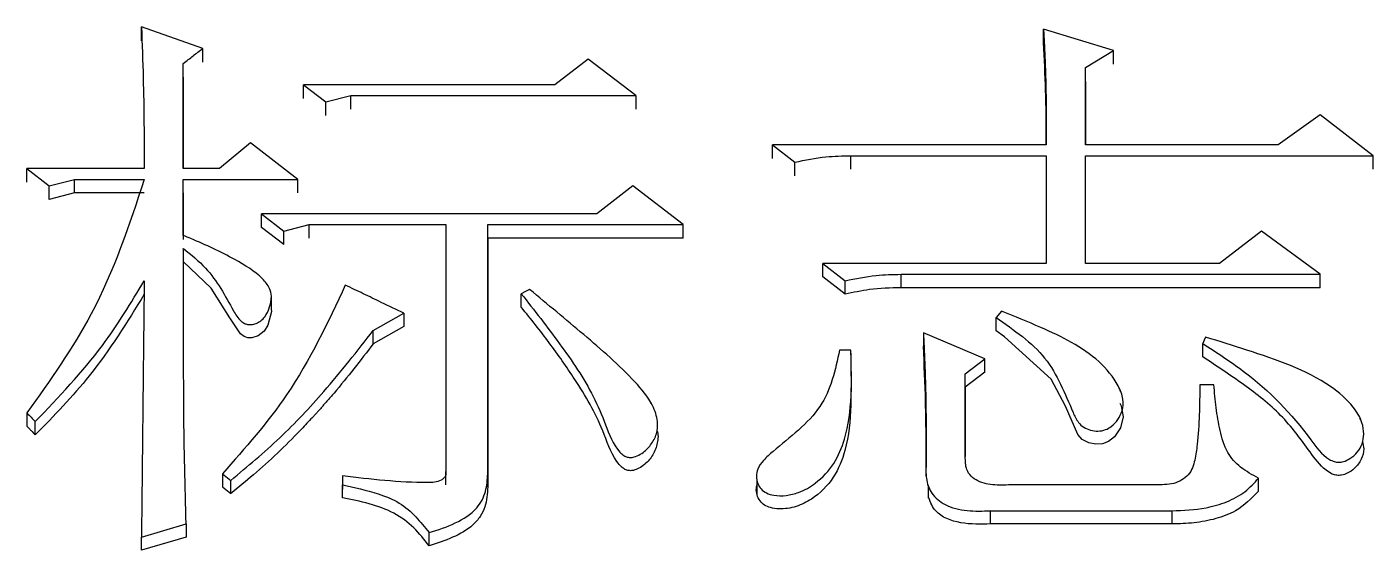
# Model space of a CAD drawing. Header units: millimetres. Extents: x 2404 to 4548, y 1024 to 2541.
# Drawn here: x 2925.35 to 2930.56, y 2255.36 to 2257.38 of the extents above; entities that cross this region are included whole.
import ezdxf

# ---------------------------------------------------------------- set-up
doc = ezdxf.new("R2010")
doc.units = ezdxf.units.MM

msp = doc.modelspace()

# ---------------------------------------------------------------- linework, layer by layer
at = {"color": 7, "linetype": 'Continuous', "lineweight": 25}
for p, q in [((2926.0315, 2257.3018), (2925.7935, 2257.3848)), ((2925.7935, 2257.3316), (2925.7935, 2257.3848)), ((2929.5579, 2257.2935), (2929.2875, 2257.3765)), ((2929.2875, 2257.3233), (2929.2875, 2257.3765)), ((2926.0315, 2257.2488), (2926.0315, 2257.3018)), ((2927.5243, 2257.2603), (2927.3944, 2257.1607)), ((2927.7081, 2257.1191), (2927.5243, 2257.2603)), ((2929.4497, 2257.2271), (2929.5579, 2257.2935)), ((2929.5579, 2257.2405), (2929.5579, 2257.2935)), ((2925.9557, 2256.8361), (2925.9557, 2257.2437)), ((2925.9557, 2257.1907), (2925.9557, 2257.2437)), ((2929.4497, 2256.9278), (2929.4497, 2257.2271)), ((2929.4497, 2257.1742), (2929.4497, 2257.2271)), ((2925.9557, 2257.1907), (2925.9557, 2256.8361)), ((2926.4209, 2257.1607), (2926.5074, 2257.0942)), ((2926.4209, 2257.1078), (2926.4209, 2257.1607)), ((2929.4497, 2257.1741), (2929.4497, 2256.9278)), ((2926.5074, 2257.0942), (2926.6048, 2257.1191)), ((2926.6048, 2257.0663), (2926.6048, 2257.1191)), ((2927.7081, 2257.1191), (2927.7081, 2257.0663)), ((2926.5074, 2257.0414), (2926.5074, 2257.0942)), ((2930.3584, 2257.0443), (2930.1961, 2256.9278)), ((2930.5639, 2256.8861), (2930.3584, 2257.0443)), ((2926.2154, 2256.9361), (2926.0964, 2256.8361)), ((2926.3993, 2256.7944), (2926.2154, 2256.9361)), ((2928.2382, 2256.9278), (2928.3247, 2256.8611)), ((2929.2983, 2256.9278), (2928.2382, 2256.9278)), ((2930.1961, 2256.9278), (2929.4497, 2256.9278)), ((2925.35, 2256.8361), (2925.4365, 2256.7694)), ((2925.8043, 2256.8361), (2925.35, 2256.8361)), ((2925.35, 2256.7837), (2925.35, 2256.8361)), ((2926.0964, 2256.8361), (2925.9557, 2256.8361)), ((2928.3247, 2256.8086), (2928.3247, 2256.8611)), ((2928.5411, 2256.8861), (2929.2983, 2256.8861)), ((2928.5411, 2256.8336), (2928.5411, 2256.8861)), ((2929.2983, 2256.8861), (2929.2983, 2256.4688)), ((2929.4497, 2256.8861), (2930.5639, 2256.8861)), ((2929.4497, 2256.4688), (2929.4497, 2256.8861)), ((2929.4497, 2256.8336), (2929.4497, 2256.8861)), ((2925.4365, 2256.7694), (2925.5339, 2256.7944)), ((2925.5339, 2256.7944), (2925.8042, 2256.7944)), ((2925.5339, 2256.742), (2925.5339, 2256.7944)), ((2925.9557, 2256.7944), (2926.3993, 2256.7944)), ((2925.9557, 2256.5775), (2925.9557, 2256.7944)), ((2925.9557, 2256.742), (2925.9557, 2256.7944)), ((2926.3993, 2256.742), (2926.3993, 2256.7944)), ((2925.4365, 2256.7171), (2925.4365, 2256.7694)), ((2925.5339, 2256.742), (2925.4365, 2256.717)), ((2925.8042, 2256.742), (2925.5339, 2256.742)), ((2925.9557, 2256.742), (2925.9557, 2256.5614)), ((2927.6973, 2256.7694), (2927.5567, 2256.661)), ((2927.892, 2256.6192), (2927.6973, 2256.7694)), ((2926.2586, 2256.661), (2926.3452, 2256.5942)), ((2927.5567, 2256.661), (2926.2586, 2256.661)), ((2926.2586, 2256.6087), (2926.2586, 2256.661)), ((2926.3452, 2256.542), (2926.2586, 2256.6087)), ((2926.3452, 2256.5942), (2926.4425, 2256.6192)), ((2926.3452, 2256.542), (2926.3452, 2256.5942)), ((2926.4425, 2256.6192), (2926.9726, 2256.6192)), ((2926.4425, 2256.567), (2926.4425, 2256.6192)), ((2926.9726, 2256.6192), (2926.9726, 2255.6629)), ((2927.1348, 2256.6192), (2927.892, 2256.6192)), ((2927.1348, 2255.6545), (2927.1348, 2256.6192)), ((2927.1348, 2256.567), (2927.1348, 2256.6192)), ((2927.892, 2256.567), (2927.892, 2256.6192)), ((2930.1312, 2256.5942), (2929.969, 2256.4688)), ((2930.3584, 2256.427), (2930.1312, 2256.5942)), ((2927.1348, 2256.567), (2927.1348, 2255.6036)), ((2927.892, 2256.567), (2927.1348, 2256.567)), ((2928.4329, 2256.4688), (2928.5195, 2256.4019)), ((2929.2983, 2256.4688), (2928.4329, 2256.4688)), ((2928.7358, 2256.427), (2930.3584, 2256.427)), ((2928.7358, 2256.375), (2928.7358, 2256.427)), ((2929.969, 2256.4688), (2929.4497, 2256.4688)), ((2930.3584, 2256.375), (2930.3584, 2256.427)), ((2928.5195, 2256.3499), (2928.4329, 2256.4168)), ((2928.5195, 2256.3499), (2928.5195, 2256.4019)), ((2930.3584, 2256.375), (2928.7358, 2256.375)), ((2926.2968, 2256.3424), (2926.2968, 2256.3447)), ((2926.2968, 2256.2926), (2926.2968, 2256.3416)), ((2927.2645, 2256.2997), (2927.2645, 2256.3516)), ((2926.6913, 2256.2092), (2926.8103, 2256.2763)), ((2926.8103, 2256.2763), (2926.8103, 2256.2245)), ((2929.1252, 2256.2847), (2929.1035, 2256.2594)), ((2926.8103, 2256.2245), (2926.6913, 2256.1576)), ((2926.6913, 2256.1576), (2926.6913, 2256.2092)), ((2929.1035, 2256.2077), (2929.1035, 2256.2594)), ((2929.0603, 2256.1002), (2928.8223, 2256.2008)), ((2928.8223, 2256.2008), (2928.8223, 2256.1492)), ((2929.904, 2256.1072), (2929.904, 2256.1588)), ((2928.5411, 2256.1337), (2928.4977, 2256.1337)), ((2928.5411, 2256.1219), (2928.5411, 2256.0822)), ((2928.9846, 2256.0414), (2929.0603, 2256.1002)), ((2929.0603, 2256.0487), (2929.0603, 2256.1002)), ((2929.0603, 2256.0487), (2928.9846, 2255.99)), ((2928.9846, 2255.7219), (2928.9846, 2256.0414)), ((2928.9846, 2255.99), (2928.9846, 2256.0414)), ((2928.9846, 2255.99), (2928.9846, 2255.7219)), ((2929.5841, 2255.9739), (2929.5841, 2255.9801)), ((2929.9473, 2255.9994), (2929.8933, 2255.9994)), ((2927.7671, 2255.9267), (2927.7671, 2255.9302)), ((2925.3499, 2255.8903), (2925.3499, 2255.839)), ((2925.3824, 2255.8054), (2925.3824, 2255.8566)), ((2930.5133, 2255.8653), (2930.5133, 2255.871)), ((2928.8332, 2255.6457), (2928.8332, 2255.6967)), ((2926.1072, 2255.6546), (2926.1397, 2255.6293)), ((2926.1072, 2255.6546), (2926.1072, 2255.6036)), ((2926.5723, 2255.6461), (2926.5723, 2255.6124)), ((2926.5723, 2255.6461), (2926.5723, 2255.5952)), ((2926.9726, 2255.612), (2926.9726, 2255.6629)), ((2927.1348, 2255.6036), (2927.1348, 2255.6545)), ((2930.1204, 2255.5868), (2930.1204, 2255.6377)), ((2926.1072, 2255.6036), (2926.1397, 2255.5783)), ((2926.1397, 2255.5783), (2926.1397, 2255.6293)), ((2926.5723, 2255.5615), (2926.5723, 2255.6124)), ((2928.1773, 2255.6273), (2928.1773, 2255.5761)), ((2928.8401, 2255.6111), (2928.8401, 2255.5599)), ((2929.7202, 2255.6124), (2929.1685, 2255.6124)), ((2929.082, 2255.5112), (2929.7851, 2255.5112)), ((2929.082, 2255.4605), (2929.082, 2255.5112)), ((2929.7851, 2255.4605), (2929.7851, 2255.5112)), ((2925.7935, 2255.4099), (2925.9666, 2255.4606)), ((2925.9666, 2255.4606), (2925.9666, 2255.4099)), ((2926.9077, 2255.3762), (2926.9077, 2255.4268)), ((2929.7851, 2255.4605), (2929.082, 2255.4605)), ((2925.7935, 2255.3593), (2925.7935, 2255.4099)), ((2925.9666, 2255.4099), (2925.7935, 2255.3593))]:
    msp.add_line(p, q, dxfattribs=at)
at = {"color": 7, "linetype": 'Continuous', "lineweight": 25, "flags": 128}
for points in [[(2927.3944, 2257.1607), (2926.9245, 2257.1607), (2926.4209, 2257.1607)], [(2926.6048, 2257.1191), (2927.0748, 2257.1191), (2927.7081, 2257.1191)], [(2928.2382, 2256.8752), (2928.2382, 2256.8883), (2928.2382, 2256.9015), (2928.2382, 2256.9146), (2928.2382, 2256.9278)], [(2930.5639, 2256.8336), (2930.5639, 2256.8469), (2930.5639, 2256.8665), (2930.5639, 2256.8861)], [(2926.2955, 2256.2925), (2926.2967, 2256.2831), (2926.2825, 2256.2298), (2926.2683, 2256.2069), (2926.2459, 2256.1891), (2926.2215, 2256.1812), (2926.2058, 2256.1812), (2926.191, 2256.1859), (2926.1769, 2256.1966), (2926.1363, 2256.2581), (2926.0631, 2256.3737), (2925.9558, 2256.4753), (2925.9558, 2256.4753)], [(2928.4329, 2256.4168), (2928.4329, 2256.4298), (2928.4329, 2256.4428), (2928.4329, 2256.4558), (2928.4329, 2256.4688)], [(2927.297, 2256.3683), (2927.2808, 2256.36), (2927.2646, 2256.3516)], [(2929.5826, 2255.9278), (2929.5882, 2255.9182), (2929.5959, 2255.8753), (2929.5859, 2255.8325), (2929.5619, 2255.7973), (2929.5395, 2255.7798), (2929.5161, 2255.7709), (2929.4906, 2255.769), (2929.4635, 2255.7742), (2929.4374, 2255.788), (2929.42, 2255.8067), (2929.3732, 2255.916), (2929.3176, 2256.0204), (2929.1364, 2256.1854), (2929.1035, 2256.2077), (2929.1035, 2256.2077)], [(2929.9149, 2256.1841), (2929.9095, 2256.1715), (2929.904, 2256.1589)]]:
    msp.add_lwpolyline(points, dxfattribs=at)
at = {"color": 7, "linetype": 'Continuous', "lineweight": 25}
for points, knots in [([(2925.7935, 2257.3848), (2925.796, 2257.3186), (2925.8007, 2257.1942), (2925.8036, 2257.0113), (2925.8041, 2256.8945), (2925.8043, 2256.8361)], [0, 0, 0, 0, 0.362921, 0.681445, 1, 1, 1, 1]), ([(2929.2875, 2257.3765), (2929.2876, 2257.3738), (2929.2879, 2257.3683), (2929.2883, 2257.3602), (2929.2888, 2257.352), (2929.2892, 2257.3438), (2929.2895, 2257.337), (2929.2899, 2257.3302), (2929.2902, 2257.3234), (2929.2906, 2257.3152), (2929.291, 2257.3084), (2929.2913, 2257.3016), (2929.2916, 2257.2948), (2929.292, 2257.2866), (2929.2923, 2257.2798), (2929.2926, 2257.273), (2929.2929, 2257.2662), (2929.2932, 2257.2594), (2929.2935, 2257.2526), (2929.2938, 2257.2458), (2929.2941, 2257.2376), (2929.2943, 2257.2308), (2929.2946, 2257.224), (2929.2948, 2257.2171), (2929.295, 2257.2103), (2929.2953, 2257.2035), (2929.2955, 2257.1967), (2929.2957, 2257.1885), (2929.2959, 2257.1817), (2929.2961, 2257.1749), (2929.2962, 2257.168), (2929.2964, 2257.1612), (2929.2965, 2257.1544), (2929.2967, 2257.1476), (2929.2968, 2257.1394), (2929.2969, 2257.1326), (2929.2971, 2257.1257), (2929.2972, 2257.1189), (2929.2973, 2257.1121), (2929.2974, 2257.1053), (2929.2975, 2257.0984), (2929.2975, 2257.0916), (2929.2976, 2257.0848), (2929.2977, 2257.078), (2929.2978, 2257.0698), (2929.2978, 2257.0629), (2929.2979, 2257.0561), (2929.2979, 2257.0493), (2929.298, 2257.0424), (2929.298, 2257.0356), (2929.298, 2257.0288), (2929.2981, 2257.0206), (2929.2981, 2257.0137), (2929.2981, 2257.0069), (2929.2982, 2257.0001), (2929.2982, 2256.9932), (2929.2982, 2256.9864), (2929.2982, 2256.9796), (2929.2982, 2256.9714), (2929.2982, 2256.9645), (2929.2983, 2256.9577), (2929.2983, 2256.9509), (2929.2983, 2256.944), (2929.2983, 2256.9363), (2929.2983, 2256.9314), (2929.2983, 2256.9278)], [0, 0, 0, 0, 0.018243, 0.036487, 0.05473, 0.072974, 0.091217, 0.100339, 0.118582, 0.136826, 0.155069, 0.164191, 0.182434, 0.200678, 0.218921, 0.228043, 0.246286, 0.26453, 0.273652, 0.291895, 0.310138, 0.328382, 0.337504, 0.355747, 0.37399, 0.383112, 0.401356, 0.419599, 0.437843, 0.446964, 0.465208, 0.483451, 0.492573, 0.510816, 0.52906, 0.547303, 0.556425, 0.574668, 0.592912, 0.602033, 0.620277, 0.63852, 0.647642, 0.665886, 0.684129, 0.702372, 0.711494, 0.729738, 0.747981, 0.757103, 0.775346, 0.79359, 0.811833, 0.820955, 0.839198, 0.857442, 0.866563, 0.884807, 0.90305, 0.921294, 0.930415, 0.948659, 0.966902, 0.976024, 1, 1, 1, 1]), ([(2929.2981, 2256.9278), (2929.2981, 2256.954), (2929.2979, 2257.0239), (2929.296, 2257.1559), (2929.2906, 2257.2614), (2929.2875, 2257.3233)], [0, 0, 0, 0, 0.1983537, 0.5294314, 1, 1, 1, 1]), ([(2925.9557, 2257.2437), (2925.9684, 2257.2534), (2925.9936, 2257.2728), (2926.0188, 2257.2921), (2926.0315, 2257.3018)], [0, 0, 0, 0, 0.499999, 1, 1, 1, 1]), ([(2928.3247, 2256.8611), (2928.3645, 2256.8694), (2928.4356, 2256.8842), (2928.5088, 2256.8856), (2928.5411, 2256.8861)], [0, 0, 0, 0, 0.558835, 1, 1, 1, 1]), ([(2925.8042, 2256.7944), (2925.7457, 2256.6173), (2925.6407, 2256.2993), (2925.4392, 2256.0158), (2925.3499, 2255.8902)], [0, 0, 0, 0, 0.5569278, 1, 1, 1, 1]), ([(2925.9558, 2256.5273), (2925.9859, 2256.5029), (2926.07, 2256.4347), (2926.1247, 2256.329), (2926.1691, 2256.2533), (2926.1905, 2256.2369), (2926.2043, 2256.2324), (2926.2205, 2256.232), (2926.2385, 2256.2364), (2926.2574, 2256.2467), (2926.2766, 2256.2666), (2926.2904, 2256.2995), (2926.3002, 2256.3372), (2926.2902, 2256.3775), (2926.2464, 2256.4312), (2926.1404, 2256.4953), (2926.0339, 2256.5451), (2925.9656, 2256.5734), (2925.9558, 2256.5775)], [0, 0, 0, 0, 0.11687, 0.3258, 0.377744, 0.393029, 0.405901, 0.418726, 0.438143, 0.45802, 0.48112, 0.522189, 0.572441, 0.606763, 0.655286, 0.785224, 0.968955, 1, 1, 1, 1]), ([(2925.9666, 2255.4606), (2925.9628, 2255.6062), (2925.9571, 2255.8247), (2925.957, 2256.0605), (2925.9566, 2256.1602), (2925.9565, 2256.1964), (2925.9565, 2256.219), (2925.9564, 2256.2371), (2925.9564, 2256.2552), (2925.9563, 2256.2733), (2925.9563, 2256.2914), (2925.9562, 2256.305), (2925.9562, 2256.3186), (2925.9562, 2256.3367), (2925.9561, 2256.3547), (2925.9561, 2256.3728), (2925.9561, 2256.3864), (2925.956, 2256.4045), (2925.956, 2256.4203), (2925.956, 2256.4338), (2925.9559, 2256.4406), (2925.9559, 2256.4474), (2925.9559, 2256.4564), (2925.9559, 2256.4654), (2925.9559, 2256.4745), (2925.9558, 2256.4812), (2925.9558, 2256.4903), (2925.9558, 2256.4993), (2925.9558, 2256.5083), (2925.9558, 2256.5169), (2925.9558, 2256.5233), (2925.9557, 2256.5273)], [0, 0, 0, 0, 0.408156, 0.61223, 0.663248, 0.688757, 0.714266, 0.727021, 0.739776, 0.765285, 0.778039, 0.790794, 0.803548, 0.816303, 0.841812, 0.854567, 0.867321, 0.880076, 0.905585, 0.911962, 0.918339, 0.924717, 0.931094, 0.943848, 0.950226, 0.956603, 0.96298, 0.975735, 0.982112, 0.988489, 1, 1, 1, 1]), ([(2928.5195, 2256.4019), (2928.5592, 2256.4102), (2928.6304, 2256.4251), (2928.7035, 2256.4264), (2928.7358, 2256.427)], [0, 0, 0, 0, 0.558835, 1, 1, 1, 1]), ([(2925.3824, 2255.8566), (2925.4738, 2255.9523), (2925.6361, 2256.1223), (2925.7531, 2256.3168), (2925.8043, 2256.4019)], [0, 0, 0, 0, 0.562943, 1, 1, 1, 1]), ([(2925.8043, 2256.4019), (2925.8029, 2256.2799), (2925.8015, 2256.1503), (2925.8, 2256.0128), (2925.7996, 2255.9822), (2925.7993, 2255.9516), (2925.7989, 2255.921), (2925.7986, 2255.8904), (2925.7983, 2255.8598), (2925.798, 2255.8292), (2925.7976, 2255.7986), (2925.7973, 2255.7679), (2925.797, 2255.7373), (2925.7967, 2255.7066), (2925.7963, 2255.676), (2925.7959, 2255.6376), (2925.7956, 2255.6069), (2925.7953, 2255.5763), (2925.795, 2255.5456), (2925.7947, 2255.5187), (2925.7944, 2255.4918), (2925.7942, 2255.4765), (2925.7941, 2255.4611), (2925.7939, 2255.4468), (2925.7937, 2255.4298), (2925.7936, 2255.4165), (2925.7935, 2255.4099)], [0, 0, 0, 0, 0.370203, 0.393341, 0.416478, 0.462753, 0.485891, 0.509029, 0.555304, 0.578441, 0.601579, 0.647854, 0.670992, 0.694129, 0.740405, 0.763542, 0.809817, 0.832955, 0.856093, 0.902368, 0.913937, 0.937074, 0.948643, 0.960212, 0.980106, 1, 1, 1, 1]), ([(2926.5831, 2256.3851), (2926.5153, 2256.24), (2926.3933, 2255.979), (2926.1951, 2255.7543), (2926.1072, 2255.6546)], [0, 0, 0, 0, 0.556366, 1, 1, 1, 1]), ([(2926.8103, 2256.2763), (2926.7809, 2256.2903), (2926.7284, 2256.3155), (2926.6527, 2256.3518), (2926.6063, 2256.374), (2926.5831, 2256.3851)], [0, 0, 0, 0, 0.387829, 0.693915, 1, 1, 1, 1]), ([(2927.2646, 2256.3516), (2927.3149, 2256.2876), (2927.4156, 2256.1595), (2927.5303, 2255.9908), (2927.5924, 2255.8459), (2927.6204, 2255.7624), (2927.6598, 2255.7258), (2927.6748, 2255.7186), (2927.6906, 2255.717), (2927.7106, 2255.7213), (2927.7385, 2255.7367), (2927.7684, 2255.7663), (2927.7914, 2255.809), (2927.7951, 2255.8627), (2927.7709, 2255.9347), (2927.6734, 2256.0503), (2927.5068, 2256.1944), (2927.367, 2256.3103), (2927.297, 2256.3683)], [0, 0, 0, 0, 0.14589, 0.291848, 0.364926, 0.43814, 0.449708, 0.457487, 0.465325, 0.474776, 0.490324, 0.518026, 0.54742, 0.577063, 0.617255, 0.685721, 0.842506, 1, 1, 1, 1]), ([(2928.7358, 2256.375), (2928.6947, 2256.374), (2928.6215, 2256.3722), (2928.5506, 2256.3567), (2928.5195, 2256.3499)], [0, 0, 0, 0, 0.561085, 1, 1, 1, 1]), ([(2925.8043, 2256.35), (2925.738, 2256.2421), (2925.6189, 2256.0484), (2925.4551, 2255.88), (2925.3824, 2255.8054)], [0, 0, 0, 0, 0.5567847, 1, 1, 1, 1]), ([(2927.7891, 2255.8229), (2927.7892, 2255.8227), (2927.7966, 2255.8077), (2927.7931, 2255.773), (2927.7777, 2255.7275), (2927.7493, 2255.6951), (2927.7224, 2255.676), (2927.702, 2255.6678), (2927.6844, 2255.666), (2927.6689, 2255.6696), (2927.6508, 2255.6815), (2927.6125, 2255.7297), (2927.5742, 2255.8526), (2927.4846, 2256.0059), (2927.3739, 2256.1625), (2927.3022, 2256.2545), (2927.2647, 2256.2995), (2927.2646, 2256.2997)], [0, 0, 0, 0, 0.000541, 0.052262, 0.10428, 0.152425, 0.178787, 0.199916, 0.213282, 0.226749, 0.243025, 0.274546, 0.411233, 0.645125, 0.822307, 0.999061, 1, 1, 1, 1]), ([(2929.1035, 2256.2594), (2929.1732, 2256.2113), (2929.3141, 2256.114), (2929.3754, 2255.9509), (2929.4175, 2255.8574), (2929.4423, 2255.8336), (2929.4691, 2255.8223), (2929.4987, 2255.8186), (2929.5274, 2255.8235), (2929.5546, 2255.8394), (2929.5771, 2255.8646), (2929.5949, 2255.9006), (2929.5982, 2255.9469), (2929.5707, 2256.015), (2929.4782, 2256.126), (2929.3084, 2256.2101), (2929.176, 2256.264), (2929.1252, 2256.2847)], [0, 0, 0, 0, 0.175531, 0.354652, 0.388166, 0.407747, 0.427401, 0.446675, 0.466945, 0.484382, 0.511375, 0.539761, 0.574487, 0.616877, 0.705288, 0.887114, 1, 1, 1, 1]), ([(2926.1397, 2255.6293), (2926.2041, 2255.6831), (2926.3329, 2255.7907), (2926.5164, 2255.986), (2926.6289, 2256.1295), (2926.6913, 2256.2092)], [0, 0, 0, 0, 0.30776, 0.615622, 1, 1, 1, 1]), ([(2926.6913, 2256.1576), (2926.6419, 2256.0934), (2926.5909, 2256.0273), (2926.5345, 2255.9615), (2926.5303, 2255.9566), (2926.5262, 2255.9518), (2926.522, 2255.947), (2926.5178, 2255.9422), (2926.5136, 2255.9373), (2926.5094, 2255.9325), (2926.5052, 2255.9278), (2926.5009, 2255.923), (2926.4975, 2255.9191), (2926.4933, 2255.9144), (2926.489, 2255.9096), (2926.4848, 2255.9048), (2926.4805, 2255.9001), (2926.477, 2255.8963), (2926.4727, 2255.8915), (2926.4684, 2255.8868), (2926.4641, 2255.8821), (2926.458, 2255.8754), (2926.4398, 2255.8556), (2926.3658, 2255.7769), (2926.264, 2255.6789), (2926.1691, 2255.6022), (2926.1397, 2255.5783)], [0, 0, 0, 0, 0.307844, 0.317463, 0.327082, 0.331891, 0.34151, 0.351128, 0.355938, 0.365557, 0.375175, 0.379985, 0.389603, 0.394413, 0.404031, 0.41365, 0.41846, 0.428078, 0.432888, 0.442506, 0.452125, 0.456934, 0.476172, 0.553125, 0.861264, 1, 1, 1, 1]), ([(2928.8223, 2256.2008), (2928.8225, 2256.1979), (2928.8227, 2256.1919), (2928.8232, 2256.183), (2928.8236, 2256.174), (2928.824, 2256.1651), (2928.8244, 2256.1561), (2928.8247, 2256.1487), (2928.825, 2256.1412), (2928.8254, 2256.1338), (2928.8257, 2256.1248), (2928.8261, 2256.1159), (2928.8264, 2256.1084), (2928.8267, 2256.101), (2928.8271, 2256.0935), (2928.8273, 2256.086), (2928.8276, 2256.0786), (2928.8279, 2256.0711), (2928.8283, 2256.0622), (2928.8286, 2256.0532), (2928.8288, 2256.0458), (2928.8291, 2256.0383), (2928.8293, 2256.0308), (2928.8296, 2256.0219), (2928.8299, 2256.0144), (2928.8302, 2256.004), (2928.8304, 2255.9935), (2928.8307, 2255.9816), (2928.8309, 2255.9741), (2928.8311, 2255.9666), (2928.8312, 2255.9591), (2928.8314, 2255.9517), (2928.8315, 2255.9442), (2928.8317, 2255.9367), (2928.8318, 2255.9278), (2928.8319, 2255.9188), (2928.832, 2255.9113), (2928.8321, 2255.9038), (2928.8322, 2255.8964), (2928.8323, 2255.8874), (2928.8324, 2255.8799), (2928.8325, 2255.8724), (2928.8326, 2255.865), (2928.8326, 2255.856), (2928.8327, 2255.8485), (2928.8328, 2255.841), (2928.8328, 2255.8336), (2928.8329, 2255.8246), (2928.8329, 2255.8171), (2928.8329, 2255.8096), (2928.833, 2255.8021), (2928.833, 2255.7932), (2928.833, 2255.7857), (2928.833, 2255.7782), (2928.8331, 2255.7707), (2928.8331, 2255.7617), (2928.8331, 2255.7542), (2928.8331, 2255.7467), (2928.8331, 2255.7393), (2928.8331, 2255.7303), (2928.8331, 2255.7228), (2928.8331, 2255.7153), (2928.8332, 2255.7071), (2928.8332, 2255.7004), (2928.8332, 2255.6967)], [0, 0, 0, 0, 0.017781, 0.035561, 0.053342, 0.071122, 0.088903, 0.106683, 0.115574, 0.133354, 0.151135, 0.168916, 0.186696, 0.195586, 0.213367, 0.231148, 0.240038, 0.257818, 0.275599, 0.29338, 0.31116, 0.320051, 0.337831, 0.355612, 0.373392, 0.382283, 0.417844, 0.435624, 0.453405, 0.462295, 0.480076, 0.497857, 0.506747, 0.524527, 0.542308, 0.560089, 0.577869, 0.586759, 0.60454, 0.622321, 0.640101, 0.648992, 0.666772, 0.684553, 0.702333, 0.711224, 0.729004, 0.746785, 0.764565, 0.773456, 0.791236, 0.809017, 0.826797, 0.835688, 0.853468, 0.871249, 0.889029, 0.89792, 0.9157, 0.933481, 0.951262, 0.960152, 0.977932, 1, 1, 1, 1]), ([(2929.904, 2256.1589), (2929.9576, 2256.1244), (2930.1197, 2256.0202), (2930.273, 2255.8617), (2930.3673, 2255.7235), (2930.4122, 2255.7012), (2930.4313, 2255.6987), (2930.4525, 2255.702), (2930.4785, 2255.7142), (2930.5048, 2255.7376), (2930.5237, 2255.7709), (2930.53, 2255.8104), (2930.5216, 2255.8604), (2930.482, 2255.9272), (2930.345, 2256.0438), (2930.1351, 2256.115), (2929.9687, 2256.1676), (2929.9151, 2256.184), (2929.9149, 2256.1841)], [0, 0, 0, 0, 0.116248, 0.351545, 0.417546, 0.429975, 0.440278, 0.450547, 0.466965, 0.490882, 0.515264, 0.540739, 0.570383, 0.616277, 0.689853, 0.900941, 0.999644, 1, 1, 1, 1]), ([(2928.4977, 2256.1337), (2928.4811, 2256.0568), (2928.4475, 2255.9012), (2928.2901, 2255.7857), (2928.2038, 2255.7099), (2928.18, 2255.6771), (2928.1733, 2255.645), (2928.1785, 2255.618), (2928.1921, 2255.595), (2928.2143, 2255.5785), (2928.2484, 2255.5692), (2928.2916, 2255.5691), (2928.3485, 2255.5826), (2928.4157, 2255.6227), (2928.4814, 2255.6929), (2928.5494, 2255.8643), (2928.5446, 2256.016), (2928.5412, 2256.1309), (2928.5411, 2256.1337)], [0, 0, 0, 0, 0.166517, 0.336736, 0.370754, 0.398968, 0.419707, 0.44043, 0.457693, 0.475082, 0.493885, 0.523597, 0.555079, 0.603262, 0.6747, 0.747935, 0.993843, 1, 1, 1, 1]), ([(2928.8332, 2255.6457), (2928.8331, 2255.6936), (2928.8331, 2255.7894), (2928.8307, 2255.9573), (2928.8255, 2256.0771), (2928.8223, 2256.1492)], [0, 0, 0, 0, 0.284865, 0.569737, 1, 1, 1, 1]), ([(2930.5228, 2255.7794), (2930.525, 2255.7699), (2930.5306, 2255.7469), (2930.5198, 2255.7097), (2930.4963, 2255.6771), (2930.4681, 2255.6573), (2930.4439, 2255.6489), (2930.4235, 2255.6479), (2930.4019, 2255.6541), (2930.3617, 2255.6814), (2930.3025, 2255.7636), (2930.2131, 2255.8855), (2930.0634, 2256.0024), (2929.9574, 2256.0722), (2929.904, 2256.1073)], [0, 0, 0, 0, 0.0349107, 0.084718, 0.134766, 0.1723804, 0.196269, 0.2154467, 0.234674, 0.265974, 0.373163, 0.5818617, 0.7895695, 1, 1, 1, 1]), ([(2928.5411, 2256.0822), (2928.5419, 2256.0281), (2928.5436, 2255.9155), (2928.5302, 2255.7652), (2928.4803, 2255.6376), (2928.4077, 2255.5642), (2928.3309, 2255.5248), (2928.2739, 2255.5165), (2928.2318, 2255.5219), (2928.206, 2255.5325), (2928.1874, 2255.5501), (2928.1768, 2255.5731), (2928.1733, 2255.5969), (2928.1784, 2255.6112), (2928.1805, 2255.6173)], [0, 0, 0, 0, 0.198609, 0.413548, 0.548586, 0.684419, 0.755202, 0.826554, 0.860883, 0.887727, 0.914733, 0.945634, 0.976974, 1, 1, 1, 1]), ([(2929.8933, 2255.9994), (2929.892, 2255.9219), (2929.8904, 2255.8242), (2929.8753, 2255.7079), (2929.856, 2255.6475), (2929.7918, 2255.6111), (2929.7444, 2255.612), (2929.7202, 2255.6124)], [0, 0, 0, 0, 0.490042, 0.617207, 0.745492, 0.869777, 1, 1, 1, 1]), ([(2930.1204, 2255.6377), (2930.0962, 2255.6507), (2930.0484, 2255.6762), (2929.992, 2255.7402), (2929.9703, 2255.8226), (2929.9549, 2255.9106), (2929.9499, 2255.9698), (2929.9473, 2255.9994)], [0, 0, 0, 0, 0.1777081, 0.35, 0.5672223, 0.7837017, 1, 1, 1, 1]), ([(2925.3499, 2255.8902), (2925.3554, 2255.8846), (2925.3662, 2255.8734), (2925.377, 2255.8622), (2925.3824, 2255.8566)], [0, 0, 0, 0, 0.5, 1, 1, 1, 1]), ([(2925.3499, 2255.839), (2925.3527, 2255.8362), (2925.3582, 2255.8305), (2925.369, 2255.8193), (2925.3771, 2255.8109), (2925.3824, 2255.8054)], [0, 0, 0, 0, 0.25287, 0.505739, 1, 1, 1, 1]), ([(2928.8332, 2255.6967), (2928.8321, 2255.6767), (2928.8299, 2255.6366), (2928.8502, 2255.5763), (2928.908, 2255.5277), (2928.9919, 2255.5085), (2929.0518, 2255.5103), (2929.082, 2255.5112)], [0, 0, 0, 0, 0.177715, 0.3563568, 0.5410477, 0.7687672, 1, 1, 1, 1]), ([(2929.1685, 2255.6124), (2929.1455, 2255.6112), (2929.0998, 2255.6087), (2929.0416, 2255.6194), (2929.0054, 2255.6442), (2928.9845, 2255.6773), (2928.9846, 2255.7045), (2928.9846, 2255.7219)], [0, 0, 0, 0, 0.261231, 0.519065, 0.649006, 0.774533, 1, 1, 1, 1]), ([(2926.9724, 2255.6629), (2926.9729, 2255.6601), (2926.9737, 2255.6548), (2926.9711, 2255.6458), (2926.9646, 2255.6371), (2926.9507, 2255.6273), (2926.9287, 2255.6204), (2926.7998, 2255.6195), (2926.6815, 2255.6333), (2926.5723, 2255.6461)], [0, 0, 0, 0, 0.022685, 0.043674, 0.07363, 0.104665, 0.167541, 0.232295, 1, 1, 1, 1]), ([(2926.9077, 2255.4268), (2926.9422, 2255.4379), (2927.0101, 2255.4596), (2927.0931, 2255.5125), (2927.1308, 2255.5852), (2927.1335, 2255.6315), (2927.1348, 2255.6545)], [0, 0, 0, 0, 0.291823, 0.574939, 0.78881, 1, 1, 1, 1]), ([(2929.7851, 2255.5112), (2929.8295, 2255.513), (2929.9023, 2255.5159), (2929.9979, 2255.5438), (2930.07, 2255.5818), (2930.1038, 2255.6192), (2930.1204, 2255.6377)], [0, 0, 0, 0, 0.3472592, 0.5698518, 0.7878871, 1, 1, 1, 1]), ([(2926.5723, 2255.6124), (2926.6186, 2255.6018), (2926.6944, 2255.5845), (2926.7948, 2255.5461), (2926.8579, 2255.4895), (2926.8912, 2255.4476), (2926.9077, 2255.4268)], [0, 0, 0, 0, 0.3486089, 0.5710474, 0.7872472, 1, 1, 1, 1]), ([(2927.1348, 2255.6036), (2927.1331, 2255.5774), (2927.1304, 2255.5379), (2927.1068, 2255.4885), (2927.0685, 2255.4447), (2926.9996, 2255.4053), (2926.9386, 2255.386), (2926.9077, 2255.3762)], [0, 0, 0, 0, 0.239419, 0.360941, 0.484667, 0.739404, 1, 1, 1, 1]), ([(2930.1204, 2255.5868), (2930.0928, 2255.559), (2930.0467, 2255.5125), (2929.9544, 2255.4788), (2929.8711, 2255.4625), (2929.8138, 2255.4611), (2929.7851, 2255.4605)], [0, 0, 0, 0, 0.3290567, 0.5500366, 0.7744123, 1, 1, 1, 1]), ([(2926.9077, 2255.3762), (2926.889, 2255.3999), (2926.8514, 2255.4479), (2926.7456, 2255.5272), (2926.6421, 2255.5477), (2926.5723, 2255.5615)], [0, 0, 0, 0, 0.242139, 0.4889, 1, 1, 1, 1]), ([(2929.082, 2255.4605), (2929.044, 2255.4594), (2928.9695, 2255.4574), (2928.8696, 2255.4942), (2928.8504, 2255.5432), (2928.8433, 2255.5612)], [0, 0, 0, 0, 0.396511, 0.777724, 1, 1, 1, 1])]:
    msp.add_open_spline(points, degree=3, knots=knots, dxfattribs=at)

doc.saveas('drawing.dxf')
